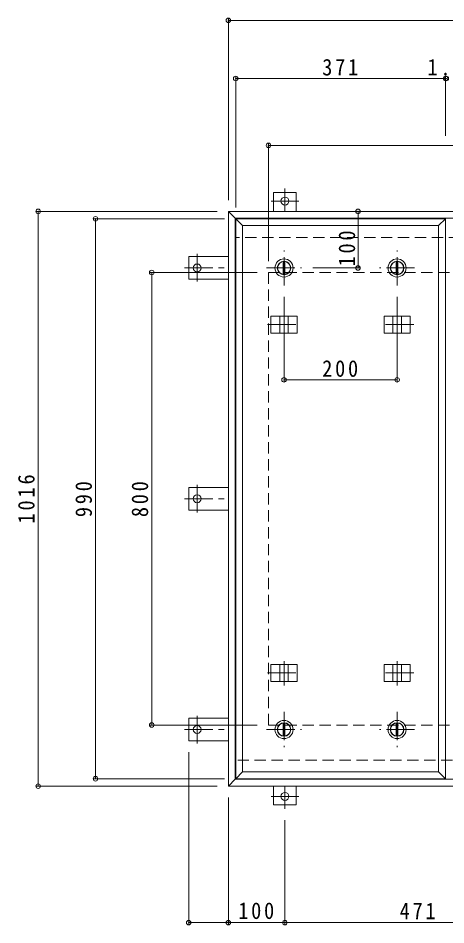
# Model space of a CAD drawing. Units: millimetres at full size, sheet at 1:10. Extents: x -2620 to 2719, y -1962 to 1752.
# Drawn here: x -2238 to -1482, y -220 to 1383 of the extents above; entities that cross this region are included whole.
import ezdxf

# ---------------------------------------------------------------- set-up
doc = ezdxf.new("R2010")
doc.units = ezdxf.units.MM
doc.header["$LTSCALE"] = 10
doc.header["$PDMODE"] = 32
doc.header["$PDSIZE"] = 8
doc.linetypes.add('CHAIN1', pattern=[8, 5, -1, 1, -1])
doc.linetypes.add('DASHED2', pattern=[3, 2, -1])
for name, color, linetype, lineweight in [('0-1_躯体', 2, 'DASHED2', 9), ('0-2_仕上', 3, 'Continuous', 9), ('0-3_建具', 4, 'Continuous', 9), ('0-C', 2, 'Continuous', 9), ('0-E', 3, 'Continuous', 9), ('0-F', 7, 'Continuous', 9)]:
    doc.layers.add(name, color=color, linetype=linetype, lineweight=lineweight)
doc.styles.add('ＭＳ ゴシック', font='')
doc.styles.get('ＭＳ ゴシック').set_extended_font_data('MS Gothic')

msp = doc.modelspace()

# ---------------------------------------------------------------- linework, layer by layer
at = {"layer": '0-1_躯体'}
for p, q in [((-736.53, 995.44), (-1854.53, 995.44)), ((-1795.53, 933.44), (-795.53, 933.44)), ((-1795.53, 133.44), (-1795.53, 933.44)), ((-1795.53, 133.44), (-795.53, 133.44)), ((-1110.03, 71.44), (-1854.53, 71.44))]:
    msp.add_line(p, q, dxfattribs=at)
at = {"layer": '0-2_仕上'}
for p, q in [((-1841.53, 1016.44), (-1853.53, 1028.44)), ((-1482.53, 1028.44), (-1853.53, 1028.44)), ((-1853.53, 1028.44), (-1853.53, 38.44)), ((-1494.53, 1016.44), (-1482.53, 1028.44)), ((-1482.53, 38.44), (-1482.53, 1028.44)), ((-1841.53, 1016.44), (-1494.53, 1016.44)), ((-1841.53, 50.44), (-1841.53, 1016.44)), ((-1494.53, 1016.44), (-1494.53, 50.44)), ((-1841.53, 50.44), (-1853.53, 38.44)), ((-1494.53, 50.44), (-1841.53, 50.44)), ((-1494.53, 50.44), (-1482.53, 38.44)), ((-1853.53, 38.44), (-1482.53, 38.44))]:
    msp.add_line(p, q, dxfattribs=at)
at = {"layer": '0-3_建具', "color": 2}
for p, q in [((-1866.53, 1041.44), (-1854.53, 1029.44)), ((-724.53, 1041.44), (-1866.53, 1041.44)), ((-1866.53, 25.44), (-1866.53, 1041.44)), ((-1854.53, 37.44), (-1854.53, 1029.44)), ((-1866.53, 25.44), (-1854.53, 37.44)), ((-736.53, 37.44), (-1854.53, 37.44)), ((-724.53, 25.44), (-1866.53, 25.44))]:
    msp.add_line(p, q, dxfattribs=at)
at = {"layer": '0-3_建具'}
for p, q in [((-1791.12, 856.44), (-1744.95, 856.44)), ((-1791.12, 856.44), (-1791.12, 826.44)), ((-1775.53, 856.44), (-1775.53, 826.44)), ((-1760.53, 856.44), (-1760.53, 826.44)), ((-1744.95, 856.44), (-1744.95, 826.44)), ((-1544.95, 856.44), (-1591.12, 856.44)), ((-1591.12, 856.44), (-1591.12, 826.44)), ((-1575.53, 856.44), (-1575.53, 826.44)), ((-1560.53, 856.44), (-1560.53, 826.44)), ((-1544.95, 856.44), (-1544.95, 826.44)), ((-1791.12, 826.44), (-1744.95, 826.44)), ((-1544.95, 826.44), (-1591.12, 826.44)), ((-1791.12, 210.44), (-1791.12, 240.44)), ((-1791.12, 240.44), (-1744.95, 240.44)), ((-1775.53, 210.44), (-1775.53, 240.44)), ((-1760.53, 210.44), (-1760.53, 240.44)), ((-1744.95, 210.44), (-1744.95, 240.44)), ((-1591.12, 210.44), (-1591.12, 240.44)), ((-1544.95, 240.44), (-1591.12, 240.44)), ((-1575.53, 210.44), (-1575.53, 240.44)), ((-1560.53, 210.44), (-1560.53, 240.44)), ((-1544.95, 210.44), (-1544.95, 240.44)), ((-1791.12, 210.44), (-1744.95, 210.44)), ((-1544.95, 210.44), (-1591.12, 210.44))]:
    msp.add_line(p, q, dxfattribs=at)
at = {"layer": '0-3_建具', "linetype": 'CHAIN1'}
for p, q in [((-1768.03, 863.56), (-1768.03, 820.32)), ((-1568.03, 863.56), (-1568.03, 820.32)), ((-1797.44, 841.44), (-1738.62, 841.44)), ((-1538.62, 841.44), (-1597.44, 841.44)), ((-1768.03, 203.32), (-1768.03, 246.56)), ((-1568.03, 203.32), (-1568.03, 246.56)), ((-1797.44, 225.44), (-1738.62, 225.44)), ((-1538.62, 225.44), (-1597.44, 225.44))]:
    msp.add_line(p, q, dxfattribs=at)
at = {"layer": '0-3_建具', "color": 2}
msp.add_lwpolyline([(-724.53, 1041.44), (-736.53, 1029.44), (-1854.53, 1029.44)], dxfattribs=at)
at = {"layer": '0-C', "linetype": 'CHAIN1'}
for p, q in [((-1768.03, 910.44), (-1768.03, 972.44)), ((-1568.03, 910.44), (-1568.03, 972.44)), ((-1799.03, 941.44), (-1737.03, 941.44)), ((-1537.03, 941.44), (-1599.03, 941.44)), ((-1768.03, 156.44), (-1768.03, 94.44)), ((-1568.03, 156.44), (-1568.03, 94.44)), ((-1799.03, 125.44), (-1737.03, 125.44)), ((-1537.03, 125.44), (-1599.03, 125.44))]:
    msp.add_line(p, q, dxfattribs=at)
at = {"layer": '0-C'}
for p, q in [((-1769.53, 952.84), (-1769.53, 930.04)), ((-1766.53, 952.84), (-1766.53, 930.04)), ((-1569.53, 952.84), (-1569.53, 930.04)), ((-1566.53, 952.84), (-1566.53, 930.04)), ((-1769.53, 114.04), (-1769.53, 136.84)), ((-1766.53, 114.04), (-1766.53, 136.84)), ((-1569.53, 114.04), (-1569.53, 136.84)), ((-1566.53, 114.04), (-1566.53, 136.84))]:
    msp.add_line(p, q, dxfattribs=at)
for centre, radius in [((-1768.03, 941.44), 16), ((-1768.03, 941.44), 12), ((-1768.03, 941.44), 11.5), ((-1568.03, 941.44), 16), ((-1568.03, 941.44), 12), ((-1568.03, 941.44), 11.5), ((-1768.03, 125.44), 16), ((-1768.03, 125.44), 12), ((-1768.03, 125.44), 11.5), ((-1568.03, 125.44), 16), ((-1568.03, 125.44), 12), ((-1568.03, 125.44), 11.5)]:
    msp.add_circle(centre, radius, dxfattribs=at)
at = {"layer": '0-E'}
for p, q in [((-1746.53, 1074.64), (-1786.53, 1074.64)), ((-1786.53, 1041.44), (-1786.53, 1074.64)), ((-1746.53, 1041.44), (-1746.53, 1074.64)), ((-1936.73, 961.44), (-1936.73, 921.44)), ((-1866.53, 961.44), (-1936.73, 961.44)), ((-1866.53, 921.44), (-1936.73, 921.44)), ((-1936.73, 553.44), (-1936.73, 513.44)), ((-1866.53, 553.44), (-1936.73, 553.44)), ((-1866.53, 513.44), (-1936.73, 513.44)), ((-1866.53, 145.44), (-1936.73, 145.44)), ((-1936.73, 105.44), (-1936.73, 145.44)), ((-1866.53, 105.44), (-1936.73, 105.44)), ((-1786.53, 25.44), (-1786.53, -7.76)), ((-1746.53, 25.44), (-1746.53, -7.76)), ((-1746.53, -7.76), (-1786.53, -7.76))]:
    msp.add_line(p, q, dxfattribs=at)
at = {"layer": '0-E', "linetype": 'CHAIN1'}
for p, q in [((-1766.53, 1081.8), (-1766.53, 1041.64)), ((-1741.69, 1059.64), (-1790.58, 1059.64)), ((-1921.73, 966.28), (-1921.73, 917.39)), ((-1943.89, 941.44), (-1866.53, 941.44)), ((-1921.73, 558.28), (-1921.73, 509.39)), ((-1943.89, 533.44), (-1866.53, 533.44)), ((-1921.73, 100.6), (-1921.73, 149.49)), ((-1943.89, 125.44), (-1866.53, 125.44)), ((-1766.53, -14.92), (-1766.53, 25.24)), ((-1741.69, 7.24), (-1790.58, 7.24))]:
    msp.add_line(p, q, dxfattribs=at)
at = {"layer": '0-E'}
for centre in [(-1766.53, 1059.64), (-1921.73, 941.44), (-1921.73, 533.44), (-1921.73, 125.44), (-1766.53, 7.24)]:
    msp.add_circle(centre, 7, dxfattribs=at)
at = {"layer": '0-F'}
for p, q in [((-1866.53, 1382.15), (-1866.53, 1061.44)), ((-1866.53, 1379.15), (-724.53, 1379.15)), ((-1853.53, 1279.36), (-1853.53, 1048.44)), ((-1853.53, 1276.36), (-1482.53, 1276.36)), ((-1482.53, 1279.36), (-1482.53, 1175)), ((-1482.53, 1276.36), (-1481.03, 1276.36)), ((-1795.53, 1161.16), (-1795.53, 953.44)), ((-1795.53, 1158.16), (-795.53, 1158.16)), ((-2205.94, 1041.44), (-1886.53, 1041.44)), ((-2202.94, 1041.44), (-2202.94, 25.44)), ((-2104.49, 1028.44), (-1873.53, 1028.44)), ((-2101.49, 38.44), (-2101.49, 1028.44)), ((-1637.12, 1041.44), (-1637.12, 941.44)), ((-2005.04, 933.44), (-1815.53, 933.44)), ((-2002.04, 133.44), (-2002.04, 933.44)), ((-1634.12, 941.44), (-1717.03, 941.44)), ((-1768.03, 740.61), (-1768.03, 890.44)), ((-1568.03, 740.61), (-1568.03, 890.44)), ((-1768.03, 743.61), (-1568.03, 743.61)), ((-2005.04, 133.44), (-1815.53, 133.44)), ((-1936.73, -218.9), (-1936.73, 85.44)), ((-2104.49, 38.44), (-1873.53, 38.44)), ((-2205.94, 25.44), (-1886.53, 25.44)), ((-1866.53, -218.9), (-1866.53, 5.44)), ((-1766.53, -218.9), (-1766.53, -34.92)), ((-1936.73, -215.9), (-1866.53, -215.9)), ((-1866.53, -215.9), (-1766.53, -215.9)), ((-1766.53, -215.9), (-1295.53, -215.9))]:
    msp.add_line(p, q, dxfattribs=at)
for p in [(-1866.53, 1379.15), (-1853.53, 1276.36), (-1482.53, 1276.36), (-1481.03, 1276.36), (-1795.53, 1158.16), (-2202.94, 1041.44), (-1637.12, 1041.44), (-2101.49, 1028.44), (-2002.04, 933.44), (-1637.12, 941.44), (-1768.03, 743.61), (-1568.03, 743.61), (-2002.04, 133.44), (-2101.49, 38.44), (-2202.94, 25.44), (-1936.73, -215.9), (-1866.53, -215.9), (-1766.53, -215.9)]:
    msp.add_point(p, dxfattribs=at)

# ---------------------------------------------------------------- texts
at = {"layer": '0-F', "color": 2, "char_height": 29.33, "attachment_point": 7, "style": 'ＭＳ ゴシック'}
for s, insert in [('\\T1.27;\\W0.9;371', (-1700.53, 1281.36)), ('\\T1.27;\\W0.9;1.5', (-1514.28, 1281.36)), ('\\T1.27;\\W0.9;200', (-1700.53, 748.61)), ('\\T1.27;\\W0.9;100', (-1849.03, -209.9)), ('\\T1.27;\\W0.9;471', (-1563.53, -209.9))]:
    msp.add_mtext(s, dxfattribs=dict(at, insert=insert))
at = {"layer": '0-F', "color": 2, "char_height": 29.33, "attachment_point": 7, "rotation": 90, "style": 'ＭＳ ゴシック'}
for s, insert in [('\\T1.27;\\W0.9;100', (-1641.91, 944.22)), ('\\T1.28;\\W0.9;1016', (-2208.94, 489.69)), ('\\T1.27;\\W0.9;990', (-2107.49, 500.94)), ('\\T1.27;\\W0.9;800', (-2008.04, 500.94))]:
    msp.add_mtext(s, dxfattribs=dict(at, insert=insert))

doc.saveas('drawing.dxf')
